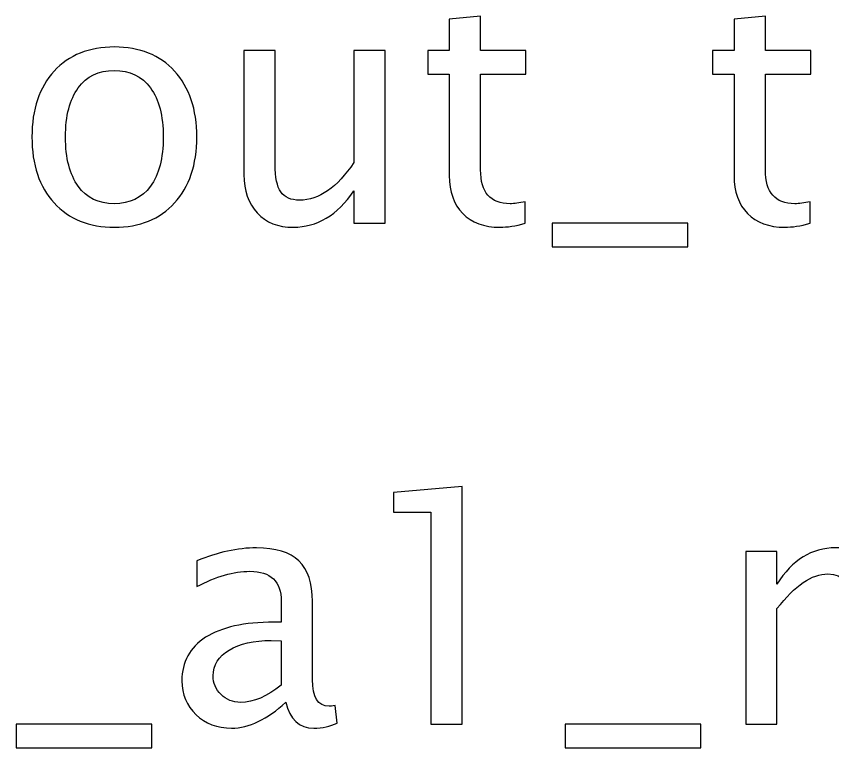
# Model space of a CAD drawing. Header units: centimetres. Extents: x -58 to 57, y -40 to 59.
# Drawn here: x -28.78 to -15.52, y 46.66 to 58.53 of the extents above; entities that cross this region are included whole.
import ezdxf

# ---------------------------------------------------------------- set-up
doc = ezdxf.new("R2010")
doc.units = ezdxf.units.CM
doc.header["$MEASUREMENT"] = 0
doc.layers.add('Layer 1', color=7, linetype='Continuous')

msp = doc.modelspace()

# ---------------------------------------------------------------- linework, layer by layer
at = {"layer": 'Layer 1'}
for points, knots in [([(-20.51175, 55.17132), (-20.66874, 55.12811), (-20.80544, 55.10694), (-20.92098, 55.10694), (-20.92098, 55.10694), (-21.18027, 55.10694), (-21.38223, 55.18102), (-21.52687, 55.32919), (-21.52687, 55.32919), (-21.67239, 55.47736), (-21.74471, 55.68285), (-21.74471, 55.94655), (-21.74471, 55.94655), (-21.74471, 55.94655), (-21.74471, 57.59402), (-21.74471, 57.59402), (-21.74471, 57.59402), (-21.74471, 57.59402), (-22.09573, 57.59402), (-22.09573, 57.59402), (-22.09573, 57.59402), (-22.09573, 57.59402), (-22.09573, 57.97503), (-22.09573, 57.97503), (-22.09573, 57.97503), (-22.09573, 57.97503), (-21.74471, 57.97503), (-21.74471, 57.97503), (-21.74471, 57.97503), (-21.74471, 57.97503), (-21.74471, 58.48214), (-21.74471, 58.48214), (-21.74471, 58.48214), (-21.74471, 58.48214), (-21.23671, 58.53065), (-21.23671, 58.53065), (-21.23671, 58.53065), (-21.23671, 58.53065), (-21.23671, 57.97503), (-21.23671, 57.97503), (-21.23671, 57.97503), (-21.23671, 57.97503), (-20.50117, 57.97503), (-20.50117, 57.97503), (-20.50117, 57.97503), (-20.50117, 57.97503), (-20.50117, 57.59402), (-20.50117, 57.59402), (-20.50117, 57.59402), (-20.50117, 57.59402), (-21.23671, 57.59402), (-21.23671, 57.59402), (-21.23671, 57.59402), (-21.23671, 57.59402), (-21.23671, 56.03827), (-21.23671, 56.03827), (-21.23671, 56.03827), (-21.23671, 55.67138), (-21.07708, 55.48794), (-20.7587, 55.48794), (-20.7587, 55.48794), (-20.69079, 55.48794), (-20.60877, 55.49941), (-20.51175, 55.52145), (-20.51175, 55.52145), (-20.51175, 55.52145), (-20.51175, 55.17132), (-20.51175, 55.17132)], [0, 0, 0, 0, 0.05555556, 0.05555556, 0.05555556, 0.05555556, 0.11111111, 0.11111111, 0.11111111, 0.11111111, 0.16666667, 0.16666667, 0.16666667, 0.16666667, 0.22222222, 0.22222222, 0.22222222, 0.22222222, 0.27777778, 0.27777778, 0.27777778, 0.27777778, 0.33333333, 0.33333333, 0.33333333, 0.33333333, 0.38888889, 0.38888889, 0.38888889, 0.38888889, 0.44444444, 0.44444444, 0.44444444, 0.44444444, 0.5, 0.5, 0.5, 0.5, 0.55555556, 0.55555556, 0.55555556, 0.55555556, 0.61111111, 0.61111111, 0.61111111, 0.61111111, 0.66666667, 0.66666667, 0.66666667, 0.66666667, 0.72222222, 0.72222222, 0.72222222, 0.72222222, 0.77777778, 0.77777778, 0.77777778, 0.77777778, 0.83333333, 0.83333333, 0.83333333, 0.83333333, 0.88888889, 0.88888889, 0.88888889, 0.88888889, 1, 1, 1, 1]), ([(-15.88684, 55.17132), (-16.04383, 55.12811), (-16.18053, 55.10694), (-16.29607, 55.10694), (-16.29607, 55.10694), (-16.55536, 55.10694), (-16.75732, 55.18102), (-16.90196, 55.32919), (-16.90196, 55.32919), (-17.04748, 55.47736), (-17.1198, 55.68285), (-17.1198, 55.94655), (-17.1198, 55.94655), (-17.1198, 55.94655), (-17.1198, 57.59402), (-17.1198, 57.59402), (-17.1198, 57.59402), (-17.1198, 57.59402), (-17.47082, 57.59402), (-17.47082, 57.59402), (-17.47082, 57.59402), (-17.47082, 57.59402), (-17.47082, 57.97503), (-17.47082, 57.97503), (-17.47082, 57.97503), (-17.47082, 57.97503), (-17.1198, 57.97503), (-17.1198, 57.97503), (-17.1198, 57.97503), (-17.1198, 57.97503), (-17.1198, 58.48214), (-17.1198, 58.48214), (-17.1198, 58.48214), (-17.1198, 58.48214), (-16.6118, 58.53065), (-16.6118, 58.53065), (-16.6118, 58.53065), (-16.6118, 58.53065), (-16.6118, 57.97503), (-16.6118, 57.97503), (-16.6118, 57.97503), (-16.6118, 57.97503), (-15.87626, 57.97503), (-15.87626, 57.97503), (-15.87626, 57.97503), (-15.87626, 57.97503), (-15.87626, 57.59402), (-15.87626, 57.59402), (-15.87626, 57.59402), (-15.87626, 57.59402), (-16.6118, 57.59402), (-16.6118, 57.59402), (-16.6118, 57.59402), (-16.6118, 57.59402), (-16.6118, 56.03827), (-16.6118, 56.03827), (-16.6118, 56.03827), (-16.6118, 55.67138), (-16.45217, 55.48794), (-16.13379, 55.48794), (-16.13379, 55.48794), (-16.06588, 55.48794), (-15.98386, 55.49941), (-15.88684, 55.52145), (-15.88684, 55.52145), (-15.88684, 55.52145), (-15.88684, 55.17132), (-15.88684, 55.17132)], [0, 0, 0, 0, 0.05555556, 0.05555556, 0.05555556, 0.05555556, 0.11111111, 0.11111111, 0.11111111, 0.11111111, 0.16666667, 0.16666667, 0.16666667, 0.16666667, 0.22222222, 0.22222222, 0.22222222, 0.22222222, 0.27777778, 0.27777778, 0.27777778, 0.27777778, 0.33333333, 0.33333333, 0.33333333, 0.33333333, 0.38888889, 0.38888889, 0.38888889, 0.38888889, 0.44444444, 0.44444444, 0.44444444, 0.44444444, 0.5, 0.5, 0.5, 0.5, 0.55555556, 0.55555556, 0.55555556, 0.55555556, 0.61111111, 0.61111111, 0.61111111, 0.61111111, 0.66666667, 0.66666667, 0.66666667, 0.66666667, 0.72222222, 0.72222222, 0.72222222, 0.72222222, 0.77777778, 0.77777778, 0.77777778, 0.77777778, 0.83333333, 0.83333333, 0.83333333, 0.83333333, 0.88888889, 0.88888889, 0.88888889, 0.88888889, 1, 1, 1, 1]), ([(-27.18455, 55.10694), (-27.59642, 55.10694), (-27.92274, 55.23835), (-28.16262, 55.50117), (-28.16262, 55.50117), (-28.4034, 55.76399), (-28.52334, 56.12118), (-28.52334, 56.57185), (-28.52334, 56.57185), (-28.52334, 57.02164), (-28.4034, 57.37795), (-28.16262, 57.63989), (-28.16262, 57.63989), (-27.92274, 57.90182), (-27.59642, 58.03323), (-27.18455, 58.03323), (-27.18455, 58.03323), (-26.77268, 58.03323), (-26.44636, 57.90182), (-26.20647, 57.63989), (-26.20647, 57.63989), (-25.9657, 57.37795), (-25.84575, 57.02164), (-25.84575, 56.57185), (-25.84575, 56.57185), (-25.84575, 56.12118), (-25.9657, 55.76399), (-26.20647, 55.50117), (-26.20647, 55.50117), (-26.44636, 55.23835), (-26.77268, 55.10694), (-27.18455, 55.10694)], [0, 0, 0, 0, 0.11111111, 0.11111111, 0.11111111, 0.11111111, 0.22222222, 0.22222222, 0.22222222, 0.22222222, 0.33333333, 0.33333333, 0.33333333, 0.33333333, 0.44444444, 0.44444444, 0.44444444, 0.44444444, 0.55555556, 0.55555556, 0.55555556, 0.55555556, 0.66666667, 0.66666667, 0.66666667, 0.66666667, 0.77777778, 0.77777778, 0.77777778, 0.77777778, 1, 1, 1, 1]), ([(-23.29341, 55.17044), (-23.29341, 55.17044), (-23.29341, 55.69784), (-23.29341, 55.69784), (-23.29341, 55.69784), (-23.56416, 55.30361), (-23.89313, 55.10694), (-24.27942, 55.10694), (-24.27942, 55.10694), (-24.5246, 55.10694), (-24.71951, 55.18367), (-24.86415, 55.33801), (-24.86415, 55.33801), (-25.00967, 55.49235), (-25.08199, 55.69961), (-25.08199, 55.96154), (-25.08199, 55.96154), (-25.08199, 55.96154), (-25.08199, 57.97503), (-25.08199, 57.97503), (-25.08199, 57.97503), (-25.08199, 57.97503), (-24.57399, 57.97503), (-24.57399, 57.97503), (-24.57399, 57.97503), (-24.57399, 57.97503), (-24.57399, 56.12735), (-24.57399, 56.12735), (-24.57399, 56.12735), (-24.57399, 55.91657), (-24.54312, 55.76752), (-24.48227, 55.67932), (-24.48227, 55.67932), (-24.42053, 55.59025), (-24.31823, 55.54615), (-24.17447, 55.54615), (-24.17447, 55.54615), (-23.86402, 55.54615), (-23.56945, 55.74988), (-23.29341, 56.15822), (-23.29341, 56.15822), (-23.29341, 56.15822), (-23.29341, 57.97503), (-23.29341, 57.97503), (-23.29341, 57.97503), (-23.29341, 57.97503), (-22.7854, 57.97503), (-22.7854, 57.97503), (-22.7854, 57.97503), (-22.7854, 57.97503), (-22.7854, 55.17044), (-22.7854, 55.17044), (-22.7854, 55.17044), (-22.7854, 55.17044), (-23.29341, 55.17044), (-23.29341, 55.17044)], [0, 0, 0, 0, 0.06666667, 0.06666667, 0.06666667, 0.06666667, 0.13333333, 0.13333333, 0.13333333, 0.13333333, 0.2, 0.2, 0.2, 0.2, 0.26666667, 0.26666667, 0.26666667, 0.26666667, 0.33333333, 0.33333333, 0.33333333, 0.33333333, 0.4, 0.4, 0.4, 0.4, 0.46666667, 0.46666667, 0.46666667, 0.46666667, 0.53333333, 0.53333333, 0.53333333, 0.53333333, 0.6, 0.6, 0.6, 0.6, 0.66666667, 0.66666667, 0.66666667, 0.66666667, 0.73333333, 0.73333333, 0.73333333, 0.73333333, 0.8, 0.8, 0.8, 0.8, 0.86666667, 0.86666667, 0.86666667, 0.86666667, 1, 1, 1, 1]), ([(-27.18543, 55.48794), (-26.93407, 55.48794), (-26.73828, 55.58231), (-26.59894, 55.77193), (-26.59894, 55.77193), (-26.46047, 55.96066), (-26.3908, 56.22789), (-26.3908, 56.57185), (-26.3908, 56.57185), (-26.3908, 56.91493), (-26.46047, 57.18127), (-26.59894, 57.37001), (-26.59894, 57.37001), (-26.73828, 57.55787), (-26.93407, 57.65223), (-27.18543, 57.65223), (-27.18543, 57.65223), (-27.43767, 57.65223), (-27.63346, 57.55787), (-27.77104, 57.37001), (-27.77104, 57.37001), (-27.90951, 57.18127), (-27.9783, 56.91493), (-27.9783, 56.57185), (-27.9783, 56.57185), (-27.9783, 56.22789), (-27.90951, 55.96066), (-27.77104, 55.77193), (-27.77104, 55.77193), (-27.63346, 55.58231), (-27.43767, 55.48794), (-27.18543, 55.48794)], [0, 0, 0, 0, 0.11111111, 0.11111111, 0.11111111, 0.11111111, 0.22222222, 0.22222222, 0.22222222, 0.22222222, 0.33333333, 0.33333333, 0.33333333, 0.33333333, 0.44444444, 0.44444444, 0.44444444, 0.44444444, 0.55555556, 0.55555556, 0.55555556, 0.55555556, 0.66666667, 0.66666667, 0.66666667, 0.66666667, 0.77777778, 0.77777778, 0.77777778, 0.77777778, 1, 1, 1, 1]), ([(-20.07255, 54.78944), (-20.07255, 54.78944), (-20.07255, 55.17044), (-20.07255, 55.17044), (-20.07255, 55.17044), (-20.07255, 55.17044), (-17.87122, 55.17044), (-17.87122, 55.17044), (-17.87122, 55.17044), (-17.87122, 55.17044), (-17.87122, 54.78944), (-17.87122, 54.78944), (-17.87122, 54.78944), (-17.87122, 54.78944), (-20.07255, 54.78944), (-20.07255, 54.78944)], [0, 0, 0, 0, 0.2, 0.2, 0.2, 0.2, 0.4, 0.4, 0.4, 0.4, 0.6, 0.6, 0.6, 0.6, 1, 1, 1, 1]), ([(-22.04504, 47.03891), (-22.04504, 47.03891), (-22.04504, 50.48379), (-22.04504, 50.48379), (-22.04504, 50.48379), (-22.04504, 50.48379), (-22.65358, 50.48379), (-22.65358, 50.48379), (-22.65358, 50.48379), (-22.65358, 50.48379), (-22.65358, 50.80129), (-22.65358, 50.80129), (-22.65358, 50.80129), (-22.65358, 50.80129), (-21.53704, 50.89654), (-21.53704, 50.89654), (-21.53704, 50.89654), (-21.53704, 50.89654), (-21.53704, 47.03891), (-21.53704, 47.03891), (-21.53704, 47.03891), (-21.53704, 47.03891), (-22.04504, 47.03891), (-22.04504, 47.03891)], [0, 0, 0, 0, 0.14285714, 0.14285714, 0.14285714, 0.14285714, 0.28571429, 0.28571429, 0.28571429, 0.28571429, 0.42857143, 0.42857143, 0.42857143, 0.42857143, 0.57142857, 0.57142857, 0.57142857, 0.57142857, 0.71428571, 0.71428571, 0.71428571, 0.71428571, 1, 1, 1, 1]), ([(-24.39983, 47.3961), (-24.70498, 47.11564), (-24.99867, 46.97541), (-25.28089, 46.97541), (-25.28089, 46.97541), (-25.51285, 46.97541), (-25.70599, 47.04773), (-25.85857, 47.19325), (-25.85857, 47.19325), (-26.01203, 47.33877), (-26.08876, 47.52222), (-26.08876, 47.74358), (-26.08876, 47.74358), (-26.08876, 48.04962), (-25.95999, 48.2851), (-25.70246, 48.44914), (-25.70246, 48.44914), (-25.44494, 48.61318), (-25.0754, 48.6952), (-24.59386, 48.6952), (-24.59386, 48.6952), (-24.59386, 48.6952), (-24.4748, 48.6952), (-24.4748, 48.6952), (-24.4748, 48.6952), (-24.4748, 48.6952), (-24.4748, 49.03299), (-24.4748, 49.03299), (-24.4748, 49.03299), (-24.4748, 49.35843), (-24.64413, 49.5207), (-24.98368, 49.5207), (-24.98368, 49.5207), (-25.2465, 49.5207), (-25.53401, 49.4378), (-25.84534, 49.27199), (-25.84534, 49.27199), (-25.84534, 49.27199), (-25.84534, 49.69004), (-25.84534, 49.69004), (-25.84534, 49.69004), (-25.50315, 49.83115), (-25.18035, 49.9017), (-24.87785, 49.9017), (-24.87785, 49.9017), (-24.56652, 49.9017), (-24.33633, 49.83115), (-24.18905, 49.68915), (-24.18905, 49.68915), (-24.04088, 49.54716), (-23.9668, 49.32844), (-23.9668, 49.03299), (-23.9668, 49.03299), (-23.9668, 49.03299), (-23.9668, 47.76563), (-23.9668, 47.76563), (-23.9668, 47.76563), (-23.9668, 47.47547), (-23.87772, 47.32995), (-23.69869, 47.32995), (-23.69869, 47.32995), (-23.67664, 47.32995), (-23.64401, 47.33348), (-23.60079, 47.34054), (-23.60079, 47.34054), (-23.60079, 47.34054), (-23.56463, 47.05831), (-23.56463, 47.05831), (-23.56463, 47.05831), (-23.68016, 47.00275), (-23.80716, 46.97541), (-23.94651, 46.97541), (-23.94651, 46.97541), (-24.18376, 46.97541), (-24.33457, 47.11564), (-24.39983, 47.3961)], [0, 0, 0, 0, 0.05, 0.05, 0.05, 0.05, 0.1, 0.1, 0.1, 0.1, 0.15, 0.15, 0.15, 0.15, 0.2, 0.2, 0.2, 0.2, 0.25, 0.25, 0.25, 0.25, 0.3, 0.3, 0.3, 0.3, 0.35, 0.35, 0.35, 0.35, 0.4, 0.4, 0.4, 0.4, 0.45, 0.45, 0.45, 0.45, 0.5, 0.5, 0.5, 0.5, 0.55, 0.55, 0.55, 0.55, 0.6, 0.6, 0.6, 0.6, 0.65, 0.65, 0.65, 0.65, 0.7, 0.7, 0.7, 0.7, 0.75, 0.75, 0.75, 0.75, 0.8, 0.8, 0.8, 0.8, 0.85, 0.85, 0.85, 0.85, 0.9, 0.9, 0.9, 0.9, 1, 1, 1, 1]), ([(-16.93153, 47.03891), (-16.93153, 47.03891), (-16.93153, 49.8435), (-16.93153, 49.8435), (-16.93153, 49.8435), (-16.93153, 49.8435), (-16.42353, 49.8435), (-16.42353, 49.8435), (-16.42353, 49.8435), (-16.42353, 49.8435), (-16.42353, 49.31345), (-16.42353, 49.31345), (-16.42353, 49.31345), (-16.1757, 49.70591), (-15.8582, 49.9017), (-15.46926, 49.9017), (-15.46926, 49.9017), (-15.09444, 49.9017), (-14.83956, 49.70591), (-14.70374, 49.31345), (-14.70374, 49.31345), (-14.46297, 49.70944), (-14.14899, 49.907), (-13.76358, 49.907), (-13.76358, 49.907), (-13.51752, 49.907), (-13.32614, 49.83468), (-13.18944, 49.68915), (-13.18944, 49.68915), (-13.05274, 49.54363), (-12.98394, 49.3399), (-12.98394, 49.07797), (-12.98394, 49.07797), (-12.98394, 49.07797), (-12.98394, 47.03891), (-12.98394, 47.03891), (-12.98394, 47.03891), (-12.98394, 47.03891), (-13.49194, 47.03891), (-13.49194, 47.03891), (-13.49194, 47.03891), (-13.49194, 47.03891), (-13.49194, 48.99418), (-13.49194, 48.99418), (-13.49194, 48.99418), (-13.49194, 49.31345), (-13.61894, 49.47308), (-13.87294, 49.47308), (-13.87294, 49.47308), (-14.13665, 49.47308), (-14.41358, 49.28699), (-14.70374, 48.91393), (-14.70374, 48.91393), (-14.70374, 48.91393), (-14.70374, 47.03891), (-14.70374, 47.03891), (-14.70374, 47.03891), (-14.70374, 47.03891), (-15.21174, 47.03891), (-15.21174, 47.03891), (-15.21174, 47.03891), (-15.21174, 47.03891), (-15.21174, 48.99595), (-15.21174, 48.99595), (-15.21174, 48.99595), (-15.21174, 49.31786), (-15.3405, 49.47837), (-15.59891, 49.47837), (-15.59891, 49.47837), (-15.85556, 49.47837), (-16.13072, 49.2914), (-16.42353, 48.91657), (-16.42353, 48.91657), (-16.42353, 48.91657), (-16.42353, 47.03891), (-16.42353, 47.03891), (-16.42353, 47.03891), (-16.42353, 47.03891), (-16.93153, 47.03891), (-16.93153, 47.03891)], [0, 0, 0, 0, 0.04761905, 0.04761905, 0.04761905, 0.04761905, 0.0952381, 0.0952381, 0.0952381, 0.0952381, 0.14285714, 0.14285714, 0.14285714, 0.14285714, 0.19047619, 0.19047619, 0.19047619, 0.19047619, 0.23809524, 0.23809524, 0.23809524, 0.23809524, 0.28571429, 0.28571429, 0.28571429, 0.28571429, 0.33333333, 0.33333333, 0.33333333, 0.33333333, 0.38095238, 0.38095238, 0.38095238, 0.38095238, 0.42857143, 0.42857143, 0.42857143, 0.42857143, 0.47619048, 0.47619048, 0.47619048, 0.47619048, 0.52380952, 0.52380952, 0.52380952, 0.52380952, 0.57142857, 0.57142857, 0.57142857, 0.57142857, 0.61904762, 0.61904762, 0.61904762, 0.61904762, 0.66666667, 0.66666667, 0.66666667, 0.66666667, 0.71428571, 0.71428571, 0.71428571, 0.71428571, 0.76190476, 0.76190476, 0.76190476, 0.76190476, 0.80952381, 0.80952381, 0.80952381, 0.80952381, 0.85714286, 0.85714286, 0.85714286, 0.85714286, 0.9047619, 0.9047619, 0.9047619, 0.9047619, 1, 1, 1, 1]), ([(-24.4748, 47.67303), (-24.4748, 47.67303), (-24.4748, 48.39358), (-24.4748, 48.39358), (-24.4748, 48.39358), (-24.4748, 48.39358), (-24.63796, 48.39887), (-24.63796, 48.39887), (-24.63796, 48.39887), (-24.92018, 48.39887), (-25.14772, 48.34683), (-25.32146, 48.24276), (-25.32146, 48.24276), (-25.49433, 48.13781), (-25.58076, 47.99935), (-25.58076, 47.82649), (-25.58076, 47.82649), (-25.58076, 47.70566), (-25.53754, 47.60335), (-25.45199, 47.51957), (-25.45199, 47.51957), (-25.36556, 47.43579), (-25.26061, 47.39345), (-25.13626, 47.39345), (-25.13626, 47.39345), (-24.92459, 47.39345), (-24.7041, 47.48694), (-24.4748, 47.67303)], [0, 0, 0, 0, 0.125, 0.125, 0.125, 0.125, 0.25, 0.25, 0.25, 0.25, 0.375, 0.375, 0.375, 0.375, 0.5, 0.5, 0.5, 0.5, 0.625, 0.625, 0.625, 0.625, 0.75, 0.75, 0.75, 0.75, 1, 1, 1, 1]), ([(-28.77692, 46.65791), (-28.77692, 46.65791), (-28.77692, 47.03891), (-28.77692, 47.03891), (-28.77692, 47.03891), (-28.77692, 47.03891), (-26.57559, 47.03891), (-26.57559, 47.03891), (-26.57559, 47.03891), (-26.57559, 47.03891), (-26.57559, 46.65791), (-26.57559, 46.65791), (-26.57559, 46.65791), (-26.57559, 46.65791), (-28.77692, 46.65791), (-28.77692, 46.65791)], [0, 0, 0, 0, 0.2, 0.2, 0.2, 0.2, 0.4, 0.4, 0.4, 0.4, 0.6, 0.6, 0.6, 0.6, 1, 1, 1, 1]), ([(-19.86311, 46.65791), (-19.86311, 46.65791), (-19.86311, 47.03891), (-19.86311, 47.03891), (-19.86311, 47.03891), (-19.86311, 47.03891), (-17.66178, 47.03891), (-17.66178, 47.03891), (-17.66178, 47.03891), (-17.66178, 47.03891), (-17.66178, 46.65791), (-17.66178, 46.65791), (-17.66178, 46.65791), (-17.66178, 46.65791), (-19.86311, 46.65791), (-19.86311, 46.65791)], [0, 0, 0, 0, 0.2, 0.2, 0.2, 0.2, 0.4, 0.4, 0.4, 0.4, 0.6, 0.6, 0.6, 0.6, 1, 1, 1, 1])]:
    msp.add_open_spline(points, degree=3, knots=knots, dxfattribs=at)

doc.saveas('drawing.dxf')
